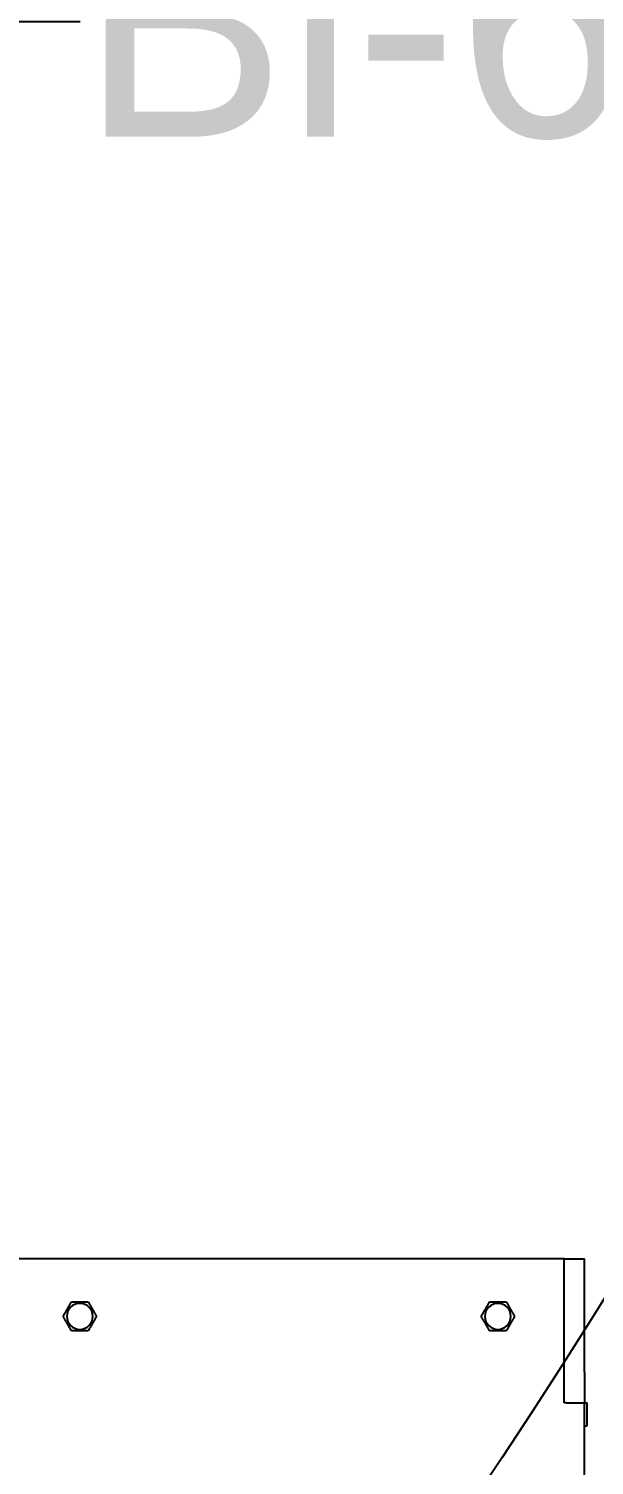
# Model space of a CAD drawing. Header units: millimetres. Extents: x -383313 to -161684, y -117025 to 99224.
# Drawn here: x -326285.2 to -326089, y 32232.4 to 32730.6 of the extents above; entities that cross this region are included whole.
import ezdxf
from ezdxf import colors
from ezdxf.entities.mleader import LeaderData, LeaderLine
from ezdxf.math import Vec2, Vec3

# ---------------------------------------------------------------- set-up
doc = ezdxf.new("R2010")
doc.units = ezdxf.units.MM
doc.header["$MEASUREMENT"] = 0
doc.layers.add('PV-55E8', color=7, linetype='Continuous')
doc.layers.add('Робот', color=30, linetype='Continuous')

# ---------------------------------------------------------------- blocks, each defined once
blk = doc.blocks.new('*U123')
at = {"layer": 'PV-55E8', "color": 3}
for p, q in [((15.5, -470.38), (15.5, -523.38)), ((15.5, -515.38), (16.5, -515.38)), ((16.5, -515.38), (16.5, -523.38)), ((8.5, -523.38), (8.5, -573.38)), ((9.2, -523.38), (8.5, -523.38)), ((9.2, -523.38), (15.5, -523.38)), ((15.5, -523.38), (16.5, -523.38)), ((15.5, -534.08), (15.5, -523.38)), ((15.5, -534.08), (15.5, -573.38)), ((8.5, -573.38), (-182.5, -573.38)), ((8.5, -573.38), (15.5, -573.38))]:
    blk.add_line(p, q, dxfattribs=at)
for centre in [(-159.5, -553.38), (-14.5, -553.38)]:
    blk.add_circle(centre, 4.5, dxfattribs=at)
for points in [[(-162.39, -548.38), (-163.83, -550.88), (-165.27, -553.38)], [(-156.61, -548.38), (-159.5, -548.38), (-162.39, -548.38)], [(-153.73, -553.38), (-155.17, -550.88), (-156.61, -548.38)], [(-17.39, -548.38), (-18.83, -550.88), (-20.27, -553.38)], [(-11.61, -548.38), (-14.5, -548.38), (-17.39, -548.38)], [(-8.73, -553.38), (-10.17, -550.88), (-11.61, -548.38)], [(-165.27, -553.38), (-163.83, -555.88), (-162.39, -558.38)], [(-156.61, -558.38), (-155.17, -555.88), (-153.73, -553.38)], [(-20.27, -553.38), (-18.83, -555.88), (-17.39, -558.38)], [(-11.61, -558.38), (-10.17, -555.88), (-8.73, -553.38)], [(-162.39, -558.38), (-159.5, -558.38), (-156.61, -558.38)], [(-17.39, -558.38), (-14.5, -558.38), (-11.61, -558.38)]]:
    blk.add_rational_spline(points, [1.38309954712, 1.59706579169, 1.38309954712], degree=2, dxfattribs=at)
blk = doc.blocks.new('Робот ABB IRB660_3.15 (сверху)')
at = {"layer": 'Робот'}
blk.add_circle((0, 0), 3150, dxfattribs=at)

msp = doc.modelspace()

# ---------------------------------------------------------------- block references
at = {"xscale": -1, "rotation": 180}
msp.add_blockref('*U123', (-326107.95318, 31730.67937), dxfattribs=at)
at = {"layer": 'Робот', "rotation": 180}
msp.add_blockref('Робот ABB IRB660_3.15 (сверху)', (-328754.07698, 33964.72651), dxfattribs=at)

# ---------------------------------------------------------------- leaders
at = {"ltscale": 100}
ml = msp.add_multileader_mtext('Standard', dxfattribs=at)
ml.set_content('Bl-6.3', color=256)
ml.set_leader_properties()
ml.build(insert=Vec2(0, 0))
ml.multileader.update_dxf_attribs({"text_right_attachment_type": 6, "dogleg_length": 0.36, "arrow_head_size": 0.18})
ctx = ml.context
ctx.base_point, ctx.char_height, ctx.arrow_head_size, ctx.landing_gap_size, ctx.plane_origin = Vec3(-326267.37769, 32733.2002), 80, 0.18, 0.09, Vec3(-327271.45657, 31715.49121)
ctx.right_attachment = 6
notes = []
notes.append((ctx, [(0, (1, 1, 0), (-326310.41726, 32733.2002), (1, 0), 43.03956, [(0, [(-326465.79693, 32441.86088)], 0, [])])]))
ctx.mtext.insert, ctx.mtext.flow_direction = Vec3(-326267.28769, 32773.2002), 5
for ctx, leaders in notes:
    for number, flags, end, landing, length, lines in leaders:
        leader = LeaderData()
        leader.index, (leader.has_last_leader_line, leader.has_dogleg_vector, leader.attachment_direction) = number, flags
        leader.last_leader_point, leader.dogleg_vector, leader.dogleg_length = Vec3(end), Vec3(landing), length
        for number, points, colour, breaks in lines:
            line = LeaderLine()
            line.index, line.vertices, line.color, line.breaks = number, Vec3.list(points), colors.encode_raw_color(colour), breaks
            leader.lines.append(line)
        ctx.leaders.append(leader)

doc.saveas('drawing.dxf')
